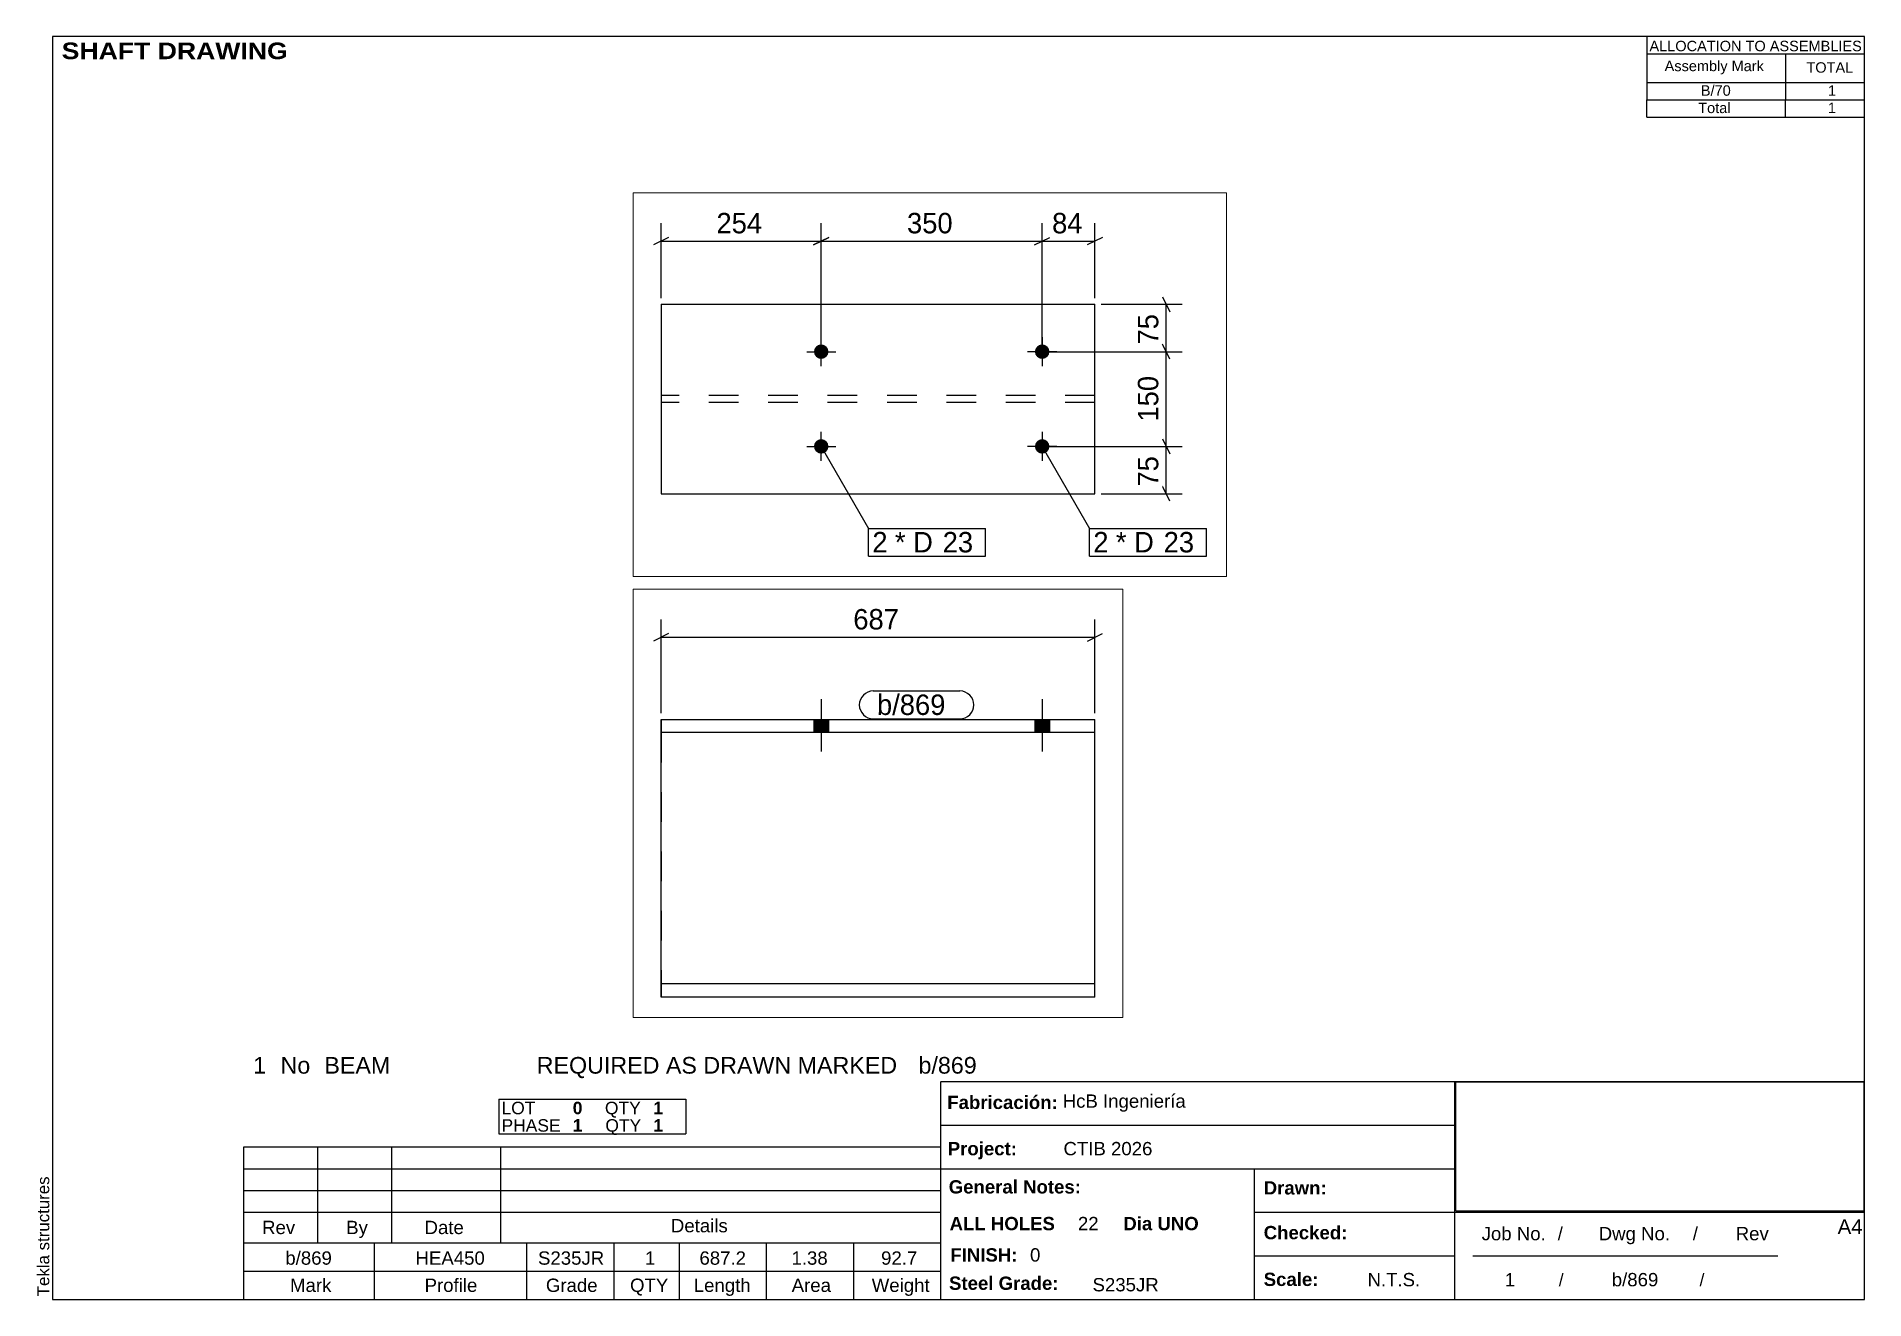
# Paper-space layout 'Layout1' of a CAD drawing. Header units: millimetres. Extents: x 2 to 292, y 5 to 205.
# The model-space entities are those that its viewports show. They can reach past a viewport. Long polylines and large blocks are cut down to what shows.
import ezdxf

# ---------------------------------------------------------------- set-up
doc = ezdxf.new("R2010")
doc.units = ezdxf.units.MM
doc.linetypes.add('DXK_LINE_DOT4', pattern=[0.9408, 0.4704, -0.4704])
doc.layers.add('Viewport layer', color=7, linetype='Continuous', plot=False)
doc.styles.add('Arial', font='ARIAL.TTF', dxfattribs={"height": 0.2})
doc.styles.add('Arial Black', font='ARIBLK.TTF', dxfattribs={"height": 0.2})
doc.styles.add('Arial Bold', font='ARIALBD.TTF', dxfattribs={"height": 0.2})
doc.styles.add('Comic Sans MS', font='COMIC.TTF', dxfattribs={"height": 0.2})

msp = doc.modelspace()

# ---------------------------------------------------------------- hatches: boundary and pattern name
at = {"linetype": 'Continuous'}
for points in [[(6249.1, 472), (6226.1, 472), (6226.1, 451), (6249.1, 451)], [(6249.1, 472), (6226.1, 472), (6226.1, 451), (6249.1, 451)], [(6576.1, 451), (6599.1, 451), (6599.1, 472), (6576.1, 472)], [(6576.1, 451), (6599.1, 451), (6599.1, 472), (6576.1, 472)], [(297.7, 367.4, -1), (297.7, 344.4, -1)], [(647.7, 344.4, -1), (647.7, 367.4, -1)], [(297.7, 217.4, -1), (297.7, 194.4, -1)], [(647.7, 194.4, -1), (647.7, 217.4, -1)]]:
    msp.add_hatch(color=3, dxfattribs=at).paths.add_polyline_path(points)

# ---------------------------------------------------------------- linework, layer by layer
at = {"color": 8, "linetype": 'Continuous'}
for p, q in [((5995.9, 608), (5971.9, 596)), ((5983.9, 482), (5983.9, 630.4)), ((6659.1, 596), (6683.1, 608)), ((6671.1, 482), (6671.1, 630.4)), ((5983.9, 602), (6671.1, 602)), ((44, 440.9), (44, 559.3)), ((297.7, 365.9), (297.7, 559.3)), ((297.7, 365.9), (297.7, 559.3)), ((647.7, 365.9), (647.7, 559.3)), ((731.2, 440.9), (731.2, 559.3)), ((56, 536.9), (32, 524.9)), ((44, 530.9), (297.7, 530.9)), ((309.7, 536.9), (285.7, 524.9)), ((285.7, 524.9), (309.7, 536.9)), ((635.7, 524.9), (659.7, 536.9)), ((647.7, 530.9), (731.2, 530.9)), ((743.2, 536.9), (719.2, 524.9)), ((838, 442.9), (850, 418.9)), ((741.2, 430.9), (869.6, 430.9)), ((844, 355.9), (844, 430.9)), ((657.7, 355.9), (869.6, 355.9)), ((850, 343.9), (838, 367.9)), ((657.7, 205.9), (869.6, 205.9)), ((657.7, 205.9), (869.6, 205.9)), ((838, 217.9), (850, 193.9)), ((838, 217.9), (850, 193.9)), ((844, 130.9), (844, 205.9)), ((741.2, 130.9), (869.6, 130.9)), ((850, 118.9), (838, 142.9))]:
    msp.add_line(p, q, dxfattribs=at)
at = {"color": 3, "linetype": 'Continuous'}
for p, q in [((6237.6, 504.2), (6237.6, 421)), ((6237.6, 504.2), (6237.6, 421)), ((6587.6, 504.2), (6587.6, 421)), ((6587.6, 504.2), (6587.6, 421)), ((6226.1, 472), (6226.1, 451)), ((6226.1, 472), (6226.1, 451)), ((6249.1, 472), (6249.1, 451)), ((6249.1, 472), (6249.1, 451)), ((6576.1, 472), (6576.1, 451)), ((6576.1, 472), (6576.1, 451)), ((6599.1, 472), (6599.1, 451)), ((6599.1, 472), (6599.1, 451)), ((297.7, 332.9), (297.7, 378.9)), ((647.7, 378.9), (647.7, 332.9)), ((274.7, 355.9), (320.7, 355.9)), ((670.7, 355.9), (624.7, 355.9)), ((274.7, 205.9), (320.7, 205.9)), ((297.7, 182.9), (297.7, 228.9)), ((670.7, 205.9), (624.7, 205.9)), ((647.7, 228.9), (647.7, 182.9))]:
    msp.add_line(p, q, dxfattribs=at)
at = {"color": 7, "linetype": 'Continuous'}
for p, q in [((5983.9, 451), (5983.9, 472)), ((5983.9, 472), (5983.9, 472)), ((5983.9, 472), (6671.1, 472)), ((6671.1, 32), (6671.1, 472)), ((5983.9, 53), (5983.9, 451)), ((5983.9, 451), (5983.9, 451)), ((6671.1, 451), (5983.9, 451)), ((44, 430.9), (44, 130.9)), ((44, 430.9), (731.2, 430.9)), ((731.2, 130.9), (731.2, 430.9)), ((44, 130.9), (731.2, 130.9)), ((557.9, 32), (557.9, 76)), ((907.9, 32), (907.9, 76)), ((5983.9, 32), (5983.9, 53)), ((5983.9, 53), (5983.9, 53)), ((6671.1, 53), (5983.9, 53)), ((5983.9, 32), (5983.9, 32)), ((6671.1, 32), (5983.9, 32))]:
    msp.add_line(p, q, dxfattribs=at)
at = {"color": 7, "linetype": 'DXK_LINE_DOT4'}
for p, q in [((5983.9, 472), (5983.9, 451)), ((5983.9, 451), (5983.9, 451)), ((5983.9, 451), (5983.9, 53)), ((731.2, 286.7), (44, 286.7)), ((731.2, 275.2), (44, 275.2)), ((5983.9, 53), (5983.9, 53)), ((5983.9, 53), (5983.9, 32))]:
    msp.add_line(p, q, dxfattribs=at)

# ---------------------------------------------------------------- wipeouts: each hides what was drawn before it
at = {"color": 0}
for points in [[(404.8, 38), (404.8, 70), (378.7, 70), (378.7, 38)], [(754.8, 38), (754.8, 70), (728.7, 70), (728.7, 38)]]:
    msp.add_wipeout(points, dxfattribs=at)

# ---------------------------------------------------------------- next in the draw order: wipeouts: each hides what was drawn before it
for points in [[(6373, 608), (6373, 652.8), (6282, 652.8), (6282, 608)], [(216.3, 536.9), (216.3, 581.7), (125.4, 581.7), (125.4, 536.9)], [(721.9, 536.9), (721.9, 581.7), (657, 581.7), (657, 536.9)], [(6451.2, 479), (6451.2, 511), (6325.9, 511), (6325.9, 479)], [(838, 425.9), (793.2, 425.9), (793.2, 360.9), (838, 360.9)], [(404.8, 38), (404.8, 70), (378.7, 70), (378.7, 38)], [(754.8, 38), (754.8, 70), (728.7, 70), (728.7, 38)]]:
    msp.add_wipeout(points, dxfattribs=at)

# ---------------------------------------------------------------- next in the draw order: linework, layer by layer
at = {"color": 8, "linetype": 'Continuous'}
for p, q in [((647.7, 365.9), (647.7, 559.3)), ((297.7, 530.9), (647.7, 530.9)), ((635.7, 524.9), (659.7, 536.9)), ((657.7, 355.9), (869.6, 355.9)), ((850, 343.9), (838, 367.9)), ((844, 205.9), (844, 355.9))]:
    msp.add_line(p, q, dxfattribs=at)
at = {"color": 7, "linetype": 'Continuous'}
for p, q in [((297.7, 205.9), (372.7, 76)), ((647.7, 205.9), (722.7, 76)), ((372.7, 32), (372.7, 76)), ((722.7, 32), (722.7, 76))]:
    msp.add_line(p, q, dxfattribs=at)

# ---------------------------------------------------------------- next in the draw order: texts
at = {"color": 3, "style": 'Comic Sans MS'}
for s, p in [('687', (6288.4, 614.4)), ('254', (131.8, 543.3)), ('84', (663.4, 543.3))]:
    msp.add_text(s, height=32.38, dxfattribs=at).set_placement(p)
msp.add_text('75', height=32.38, rotation=90.0002, dxfattribs=at).set_placement((831.6, 367.3))

# ---------------------------------------------------------------- next in the draw order: wipeouts: each hides what was drawn before it
at = {"color": 0}
for points in [[(6451.2, 479), (6451.2, 511), (6325.9, 511), (6325.9, 479)], [(480.5, 38), (480.5, 70), (414.4, 70), (414.4, 38)], [(830.5, 38), (830.5, 70), (764.4, 70), (764.4, 38)]]:
    msp.add_wipeout(points, dxfattribs=at)

# ---------------------------------------------------------------- next in the draw order: linework, layer by layer
at = {"color": 7, "linetype": 'Continuous'}
for p, q in [((6319.9, 517), (6457.2, 517)), ((6319.9, 473), (6457.2, 473))]:
    msp.add_line(p, q, dxfattribs=at)
for centre, start, end in [((6319.9, 495), 90, 270), ((6457.2, 495), 270, 90)]:
    msp.add_arc(centre, 22, start, end, dxfattribs=at)

# ---------------------------------------------------------------- next in the draw order: texts
at = {"color": 3, "style": 'Comic Sans MS'}
msp.add_text('b/869', height=32.38, dxfattribs=at).set_placement((6325.9, 479))

# ---------------------------------------------------------------- next in the draw order: wipeouts: each hides what was drawn before it
at = {"color": 0}
for points in [[(518.2, 536.9), (518.2, 581.7), (427.2, 581.7), (427.2, 536.9)], [(838, 323), (793.2, 323), (793.2, 238.8), (838, 238.8)], [(838, 200.9), (793.2, 200.9), (793.2, 135.9), (838, 135.9)], [(480.5, 38), (480.5, 70), (414.4, 70), (414.4, 38)], [(830.5, 38), (830.5, 70), (764.4, 70), (764.4, 38)]]:
    msp.add_wipeout(points, dxfattribs=at)

# ---------------------------------------------------------------- next in the draw order: texts
at = {"color": 3, "style": 'Comic Sans MS'}
for s, height, p in [('350', 32.38, (433.6, 543.3)), ('2', 32.4, (378.7, 38)), ('* D', 32.38, (414.4, 38)), ('2', 32.4, (728.7, 38)), ('* D', 32.38, (764.4, 38))]:
    msp.add_text(s, height=height, dxfattribs=at).set_placement(p)
for s, p in [('150', (831.6, 245.2)), ('75', (831.6, 142.3))]:
    msp.add_text(s, height=32.38, rotation=90.0002, dxfattribs=at).set_placement(p)

# ---------------------------------------------------------------- next in the draw order: wipeouts: each hides what was drawn before it
at = {"color": 0}
for points in [[(542.3, 38), (542.3, 70), (490.1, 70), (490.1, 38)], [(892.3, 38), (892.3, 70), (840.1, 70), (840.1, 38)]]:
    msp.add_wipeout(points, dxfattribs=at)

# ---------------------------------------------------------------- next in the draw order: wipeouts: each hides what was drawn before it
for points in [[(542.3, 38), (542.3, 70), (490.1, 70), (490.1, 38)], [(892.3, 38), (892.3, 70), (840.1, 70), (840.1, 38)]]:
    msp.add_wipeout(points, dxfattribs=at)

# ---------------------------------------------------------------- next in the draw order: linework, layer by layer
at = {"color": 7, "linetype": 'Continuous'}
for p, q in [((372.7, 76), (557.9, 76)), ((722.7, 76), (907.9, 76)), ((372.7, 32), (557.9, 32)), ((722.7, 32), (907.9, 32))]:
    msp.add_line(p, q, dxfattribs=at)

# ---------------------------------------------------------------- next in the draw order: texts
at = {"color": 3, "style": 'Comic Sans MS'}
for p in [(490.1, 38), (840.1, 38)]:
    msp.add_text('23', height=32.38, dxfattribs=at).set_placement(p)

psp = doc.layouts.get("Layout1")

# ---------------------------------------------------------------- linework, layer by layer
at = {"color": 5, "linetype": 'Continuous'}
for p, q in [((292, 205), (5, 205)), ((5, 205), (5, 5)), ((292, 5), (292, 205)), ((5, 5), (292, 5))]:
    psp.add_line(p, q, dxfattribs=at)
at = {"color": 7, "linetype": 'Continuous'}
for p, q in [((257.51, 205), (257.51, 197.75)), ((257.57, 202.24), (292, 202.24)), ((279.49, 202.24), (279.49, 197.75)), ((257.51, 197.75), (257.51, 195)), ((257.57, 197.75), (292, 197.75)), ((279.49, 197.75), (279.49, 195)), ((257.51, 192.23), (257.51, 194.99)), ((257.54, 194.99), (292, 194.99)), ((279.49, 192.23), (279.49, 194.99)), ((257.51, 192.23), (292, 192.23)), ((145.72, 5), (145.72, 39.5)), ((145.75, 39.5), (292, 39.5)), ((227.14, 5), (227.14, 39.5)), ((75.68, 36.74), (105.35, 36.74)), ((75.68, 36.74), (75.68, 33.98)), ((105.35, 36.74), (105.35, 33.98)), ((75.68, 33.98), (75.68, 31.22)), ((105.35, 33.98), (105.35, 31.22)), ((145.72, 32.6), (227.14, 32.6)), ((35.31, 13.97), (35.31, 29.15)), ((35.31, 29.15), (145.71, 29.15)), ((47.04, 13.97), (47.04, 29.15)), ((58.77, 13.97), (58.77, 29.15)), ((75.68, 31.22), (105.35, 31.22)), ((76.02, 13.97), (76.02, 29.15)), ((145.71, 13.97), (145.71, 29.15)), ((35.31, 25.7), (145.71, 25.7)), ((145.72, 25.7), (227.14, 25.7)), ((195.4, 5), (195.4, 25.7)), ((35.31, 22.25), (145.71, 22.25)), ((35.31, 18.8), (145.71, 18.8)), ((195.4, 18.8), (292, 18.8)), ((35.31, 13.96), (145.71, 13.97)), ((35.31, 9.49), (35.31, 13.96)), ((56.01, 9.49), (56.01, 13.97)), ((80.16, 9.49), (80.16, 13.97)), ((93.96, 9.49), (93.96, 13.97)), ((104.31, 9.49), (104.31, 13.97)), ((118.11, 9.49), (118.11, 13.97)), ((131.91, 9.49), (131.91, 13.97)), ((195.4, 11.9), (227.14, 11.9)), ((229.99, 11.92), (278.29, 11.92)), ((35.31, 9.48), (145.72, 9.49)), ((35.31, 5), (35.31, 9.48)), ((56.01, 5), (56.01, 9.48)), ((80.16, 5), (80.16, 9.48)), ((93.96, 5), (93.96, 9.48)), ((104.31, 5), (104.31, 9.48)), ((118.11, 5), (118.11, 9.48)), ((131.91, 5), (131.91, 9.48))]:
    psp.add_line(p, q, dxfattribs=at)
at = {"color": 2, "linetype": 'Continuous'}
for p, q in [((227.28, 39.46), (291.86, 39.46)), ((227.29, 19.02), (227.29, 39.46)), ((291.96, 19.03), (291.96, 39.47)), ((227.28, 19.03), (291.86, 19.03))]:
    psp.add_line(p, q, dxfattribs=at)

# ---------------------------------------------------------------- texts
at = {"color": 7}
for s, height, style, p in [(' SHAFT DRAWING', 2.6342, 'Arial Black', (5.3, 201.42)), ('ALLOCATION TO ASSEMBLIES', 1.6475, 'Arial', (257.95, 202.68)), ('Assembly Mark', 1.6475, 'Arial', (260.35, 199.52)), ('TOTAL', 1.648, 'Arial', (282.81, 199.28)), ('REQUIRED AS DRAWN MARKED', 2.636, 'Arial', (81.71, 40.76)), ('b/869', 2.636, 'Arial', (142.18, 40.76)), ('1', 2.64, 'Arial', (36.8, 40.76)), ('No', 2.636, 'Arial', (41.13, 40.76)), ('BEAM', 2.636, 'Arial', (48.08, 40.76)), ('b/869', 2.109, 'Arial', (41.89, 10.5)), ('HEA450', 2.109, 'Arial', (62.51, 10.5)), ('S235JR', 2.109, 'Arial', (81.91, 10.5)), ('1', 2.11, 'Arial', (98.86, 10.5)), ('687.2', 2.109, 'Arial', (107.48, 10.5)), ('1.38', 2.109, 'Arial', (122.06, 10.5)), ('92.7', 2.109, 'Arial', (136.25, 10.5)), ('FINISH:', 2.107, 'Arial Bold', (147.22, 11)), ('0', 2.11, 'Arial', (159.84, 11))]:
    psp.add_text(s, height=height, dxfattribs=dict(at, style=style)).set_placement(p)
at = {"color": 7, "linetype": 'Continuous'}
for s, height, style, p in [('B/70', 1.648, 'Arial', (266.09, 195.63)), ('1', 1.65, 'Arial', (286.23, 195.63)), ('Total', 1.648, 'Arial', (265.67, 192.88)), ('1', 1.65, 'Arial', (286.21, 192.88)), ('LOT', 1.977, 'Arial', (76.13, 34.33)), ('0', 1.98, 'Arial Bold', (87.41, 34.33)), ('QTY', 1.977, 'Arial', (92.51, 34.33)), ('1', 1.98, 'Arial Bold', (100.18, 34.33)), ('Fabricación:', 2.1074, 'Arial Bold', (146.73, 35.16)), ('HcB Ingeniería', 2.1088, 'Arial', (165.02, 35.36)), ('PHASE', 1.977, 'Arial', (76.13, 31.57)), ('1', 1.98, 'Arial Bold', (87.41, 31.57)), ('QTY', 1.977, 'Arial', (92.58, 31.57)), ('1', 1.98, 'Arial Bold', (100.18, 31.57)), ('Project:', 2.107, 'Arial Bold', (146.81, 27.83)), ('CTIB 2026', 2.109, 'Arial', (165.14, 27.83)), ('General Notes:', 2.1074, 'Arial Bold', (146.96, 21.78)), ('Drawn:', 2.107, 'Arial Bold', (196.85, 21.62)), ('Rev', 2.109, 'Arial', (38.21, 15.35)), ('By', 2.109, 'Arial', (51.53, 15.35)), ('Date', 2.109, 'Arial', (63.94, 15.35)), ('Details', 2.109, 'Arial', (102.96, 15.63)), ('ALL HOLES', 2.107, 'Arial Bold', (147.1, 15.96)), ('22', 2.109, 'Arial', (167.43, 15.96)), ('Dia UNO', 2.107, 'Arial Bold', (174.62, 15.96)), ('A4', 2.307, 'Arial', (287.76, 15.38)), ('Checked:', 2.107, 'Arial Bold', (196.85, 14.53)), ('Job No.', 2.109, 'Arial', (231.37, 14.37)), ('/', 2.11, 'Arial', (243.42, 14.37)), ('Dwg No.', 2.109, 'Arial', (249.91, 14.37)), ('/', 2.11, 'Arial', (264.81, 14.37)), ('Rev', 2.109, 'Arial', (271.61, 14.37)), ('Steel Grade:', 2.1074, 'Arial Bold', (147.01, 6.52)), ('Scale:', 2.107, 'Arial Bold', (196.85, 7.13)), ('N.T.S.', 2.109, 'Arial', (213.29, 7.08)), ('1', 2.11, 'Arial', (235.04, 7.08)), ('/', 1.98, 'Arial', (243.58, 7.08)), ('b/869', 2.109, 'Arial', (251.98, 7.08)), ('/', 1.98, 'Arial', (265.88, 7.08)), ('Mark', 2.109, 'Arial', (42.64, 6.19)), ('Profile', 2.109, 'Arial', (63.95, 6.19)), ('Grade', 2.109, 'Arial', (83.16, 6.19)), ('QTY', 2.109, 'Arial', (96.49, 6.19)), ('Length', 2.109, 'Arial', (106.58, 6.19)), ('Area', 2.109, 'Arial', (122.09, 6.19)), ('Weight', 2.109, 'Arial', (134.77, 6.19)), ('S235JR', 2.109, 'Arial', (169.74, 6.28))]:
    psp.add_text(s, height=height, dxfattribs=dict(at, style=style)).set_placement(p)
at = {"color": 174, "linetype": 'Continuous', "style": 'Arial'}
psp.add_text('Tekla structures', height=1.9102, rotation=90, dxfattribs=at).set_placement((4.5, 5.5))

# ---------------------------------------------------------------- viewports
at = {"layer": 'Viewport layer', "view_target_point": (469.94, 303.65)}
psp.add_viewport(center=(143.99, 149.87), size=(93.99, 60.7301), view_center_point=(0, 0), view_height=607.3015, dxfattribs=at)
at = {"layer": 'Viewport layer', "view_target_point": (6327.48, 339.2)}
psp.add_viewport(center=(135.76, 83.58), size=(77.52, 67.84), view_center_point=(0, 0), view_height=678.4, status=3, dxfattribs=at)

doc.saveas('drawing.dxf')
